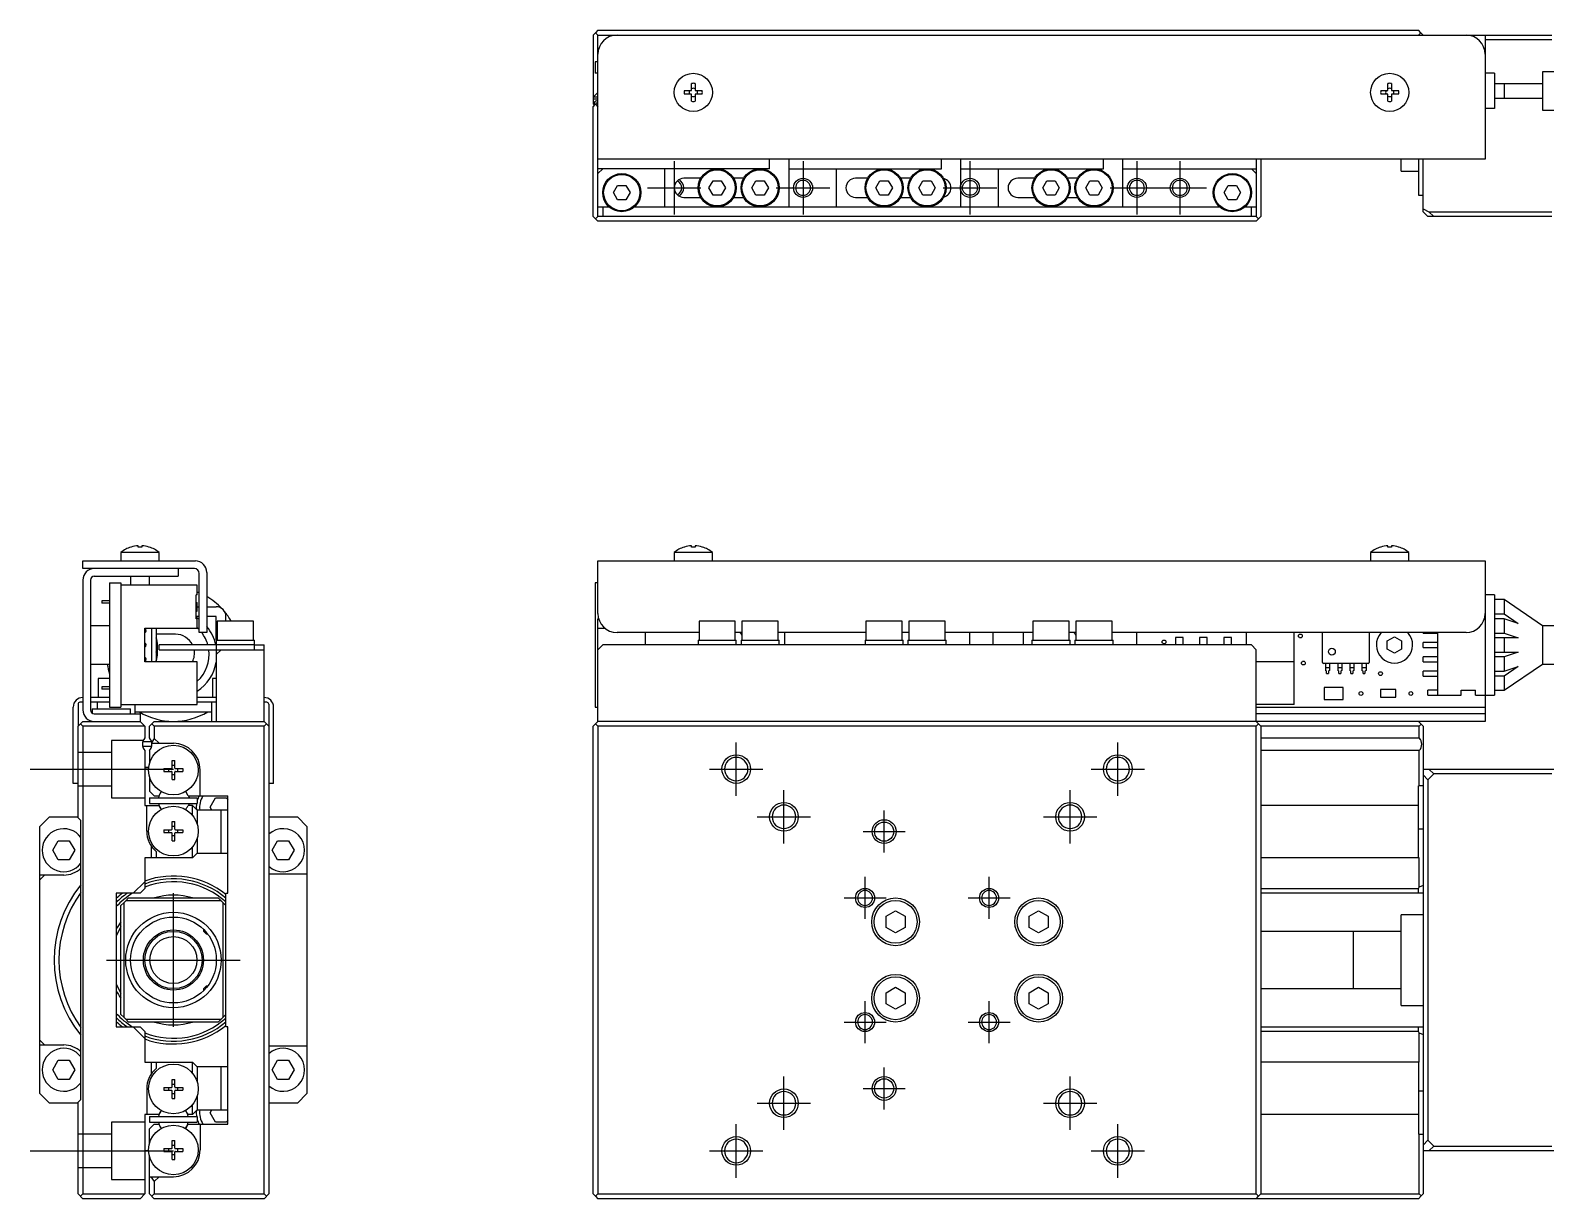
# Model space of a CAD drawing. Extents: x -1 to 643, y -8 to 194.
# Drawn here: x -1 to 157.9, y 68 to 190.4 of the extents above; entities that cross this region are included whole.
import ezdxf

# ---------------------------------------------------------------- set-up
doc = ezdxf.new("R2010")
doc.units = 0
doc.header["$LTSCALE"] = 0.5
doc.linetypes.add('CENTER', pattern=[50.8, 31.75, -6.35, 6.35, -6.35])
doc.linetypes.add('DASHED', pattern=[19.05, 12.7, -6.35])
for name, color, linetype in [('MSM_CENTER', 1, 'CENTER'), ('MSM_CONTINUOUS', 7, 'CONTINUOUS'), ('MSM_DASHED', 4, 'DASHED'), ('MSM_NARROW', 5, 'CONTINUOUS')]:
    doc.layers.add(name, color=color, linetype=linetype)

msp = doc.modelspace()

# ---------------------------------------------------------------- linework, layer by layer
at = {"layer": 'MSM_CENTER'}
for p, q in [((66.500001, 176.687477), (66.500001, 171.087477)), ((80.000001, 176.687477), (80.000001, 171.087477)), ((97.500001, 176.687477), (97.500001, 171.087477)), ((115.000001, 176.687477), (115.000001, 171.087477)), ((119.500001, 176.687477), (119.500001, 171.087477)), ((63.700001, 173.887477), (69.300001, 173.887477)), ((77.200001, 173.887477), (82.800001, 173.887477)), ((94.700001, 173.887477), (100.300001, 173.887477)), ((112.200001, 173.887477), (122.300001, 173.887477)), ((73.000001, 110.200001), (73.000001, 115.800001)), ((113.000001, 110.200001), (113.000001, 115.800001)), ((-1, 113.000001), (14, 113.000001)), ((70.200001, 113.000001), (75.800001, 113.000001)), ((110.200001, 113.000001), (115.800001, 113.000001)), ((78.000001, 105.200001), (78.000001, 110.800001)), ((108.000001, 105.200001), (108.000001, 110.800001)), ((88.500001, 104.250001), (88.500001, 108.650001)), ((75.200001, 108.000001), (80.800001, 108.000001)), ((86.300001, 106.450001), (90.700001, 106.450001)), ((105.200001, 108.000001), (110.800001, 108.000001)), ((86.500001, 97.300001), (86.500001, 101.700001)), ((99.500001, 97.300001), (99.500001, 101.700001)), ((14.000001, 86.000001), (14.000001, 100.000001)), ((84.300001, 99.500001), (88.700001, 99.500001)), ((97.300001, 99.500001), (101.700001, 99.500001)), ((7.000001, 93.000001), (21.000001, 93.000001)), ((86.500001, 84.300001), (86.500001, 88.700001)), ((99.500001, 84.300001), (99.500001, 88.700001)), ((84.300001, 86.500001), (88.700001, 86.500001)), ((97.300001, 86.500001), (101.700001, 86.500001)), ((88.500001, 77.350001), (88.500001, 81.750001)), ((78.000001, 75.200001), (78.000001, 80.800001)), ((86.300001, 79.550001), (90.700001, 79.550001)), ((108.000001, 75.200001), (108.000001, 80.800001)), ((75.200001, 78.000001), (80.800001, 78.000001)), ((105.200001, 78.000001), (110.800001, 78.000001)), ((73.000001, 70.200001), (73.000001, 75.800001)), ((113.000001, 70.200001), (113.000001, 75.800001)), ((-1, 73.000001), (14, 73.000001)), ((70.200001, 73.000001), (75.800001, 73.000001)), ((110.200001, 73.000001), (115.800001, 73.000001))]:
    msp.add_line(p, q, dxfattribs=at)
at = {"layer": 'MSM_CONTINUOUS'}
for p, q in [((58.000001, 189.887477), (58.250001, 190.137477)), ((58.000001, 189.887477), (58.000001, 182.687477)), ((58.500001, 190.387477), (58.250001, 190.137477)), ((58.250001, 190.137477), (58.500001, 189.887477)), ((58.500001, 190.387477), (144.500001, 190.387477)), ((58.500001, 189.887477), (158.500001, 189.887477)), ((58.500001, 170.887477), (58.500001, 189.887477)), ((144.750001, 190.137477), (144.500001, 190.387477)), ((144.500001, 189.887477), (144.750001, 190.137477)), ((144.750001, 190.137477), (145.000001, 189.887477)), ((151.500001, 189.887477), (151.500001, 176.887477)), ((158.500001, 189.387477), (151.500001, 189.387477)), ((58.200001, 187.087477), (58.200001, 185.887477)), ((58.500001, 187.087477), (58.200001, 187.087477)), ((58.500001, 185.887477), (58.200001, 185.887477)), ((152.500001, 185.887477), (151.500001, 185.887477)), ((152.500001, 185.887477), (152.500001, 182.187477)), ((157.500001, 186.037477), (157.500001, 182.037477)), ((172.332129, 186.037477), (157.500001, 186.037477)), ((68.300001, 184.087477), (68.300001, 184.816185)), ((68.700001, 184.816185), (68.700001, 184.087477)), ((141.300001, 184.087477), (141.300001, 184.816185)), ((141.700001, 184.816185), (141.700001, 184.087477)), ((157.500001, 184.787477), (152.500001, 184.787477)), ((153.500001, 184.787477), (153.500001, 183.287477)), ((58.500001, 183.887477), (58.000001, 183.387477)), ((58.500001, 183.387477), (58.000001, 183.387477)), ((58.500001, 183.187477), (58.000001, 183.187477)), ((58.100001, 182.587477), (58.000001, 182.687477)), ((58.100001, 182.487477), (58.100001, 182.687477)), ((58.250001, 182.637477), (58.500001, 182.887477)), ((58.500001, 182.987477), (58.400001, 182.987477)), ((67.571293, 184.087477), (68.300001, 184.087477)), ((68.300001, 183.687477), (67.571293, 183.687477)), ((68.300001, 182.958768), (68.300001, 183.687477)), ((68.700001, 184.087477), (69.42871, 184.087477)), ((68.700001, 183.687477), (68.700001, 182.958768)), ((69.42871, 183.687477), (68.700001, 183.687477)), ((140.571293, 184.087477), (141.300001, 184.087477)), ((141.300001, 183.687477), (140.571293, 183.687477)), ((141.300001, 182.958768), (141.300001, 183.687477)), ((141.700001, 184.087477), (142.42871, 184.087477)), ((141.700001, 183.687477), (141.700001, 182.958768)), ((142.42871, 183.687477), (141.700001, 183.687477)), ((152.500001, 183.287477), (157.500001, 183.287477)), ((58.000001, 182.387477), (58.250001, 182.637477)), ((58.000001, 170.887477), (58.000001, 182.387477)), ((58.250001, 182.637477), (58.500001, 182.387477)), ((152.500001, 182.187477), (151.500001, 182.187477)), ((157.500001, 182.037477), (172.332129, 182.037477)), ((151.500001, 176.887477), (58.500001, 176.887477)), ((76.500001, 175.887477), (76.500001, 176.887477)), ((78.500001, 176.887477), (78.500001, 171.887477)), ((94.500001, 175.887477), (94.500001, 176.887477)), ((96.500001, 176.887477), (96.500001, 171.887477)), ((111.500001, 175.887477), (111.500001, 176.887477)), ((113.500001, 176.887477), (113.500001, 171.887477)), ((127.500001, 176.887477), (127.500001, 170.887477)), ((128.000001, 176.887477), (128.000001, 170.887477)), ((142.700001, 175.637477), (142.700001, 176.887477)), ((144.500001, 176.887477), (144.500001, 173.137477)), ((145.000001, 171.387477), (145.000001, 176.887477)), ((58.500001, 175.387477), (59.000001, 175.887477)), ((76.500001, 175.887477), (58.500001, 175.887477)), ((65.500001, 171.887477), (65.500001, 175.887477)), ((69.267951, 174.887477), (67.500001, 174.887477)), ((73.767951, 174.887477), (72.732052, 174.887477)), ((78.500001, 175.887477), (94.500001, 175.887477)), ((83.500001, 171.887477), (83.500001, 175.887477)), ((86.767951, 174.887477), (85.500001, 174.887477)), ((91.267951, 174.887477), (90.232052, 174.887477)), ((96.500001, 175.887477), (111.500001, 175.887477)), ((100.500001, 171.887477), (100.500001, 175.887477)), ((104.267951, 174.887477), (102.500001, 174.887477)), ((108.767951, 174.887477), (107.732052, 174.887477)), ((113.500001, 175.887477), (127.500001, 175.887477)), ((127.000001, 175.887477), (127.500001, 175.387477)), ((142.700001, 175.637477), (144.500001, 175.637477)), ((60.133976, 173.387477), (60.566989, 174.137477)), ((60.566989, 172.637477), (60.133976, 173.387477)), ((60.566989, 174.137477), (61.433014, 174.137477)), ((61.433014, 174.137477), (61.866027, 173.387477)), ((61.866027, 173.387477), (61.433014, 172.637477)), ((70.133976, 173.887477), (70.566989, 174.637477)), ((70.566989, 173.137477), (70.133976, 173.887477)), ((70.566989, 174.637477), (71.433014, 174.637477)), ((71.433014, 174.637477), (71.866027, 173.887477)), ((71.866027, 173.887477), (71.433014, 173.137477)), ((74.633976, 173.887477), (75.066989, 174.637477)), ((75.066989, 173.137477), (74.633976, 173.887477)), ((75.066989, 174.637477), (75.933014, 174.637477)), ((75.933014, 174.637477), (76.366027, 173.887477)), ((76.366027, 173.887477), (75.933014, 173.137477)), ((87.633976, 173.887477), (88.066989, 174.637477)), ((88.066989, 173.137477), (87.633976, 173.887477)), ((88.066989, 174.637477), (88.933014, 174.637477)), ((88.933014, 174.637477), (89.366027, 173.887477)), ((89.366027, 173.887477), (88.933014, 173.137477)), ((92.133976, 173.887477), (92.566989, 174.637477)), ((92.566989, 173.137477), (92.133976, 173.887477)), ((92.566989, 174.637477), (93.433014, 174.637477)), ((93.433014, 174.637477), (93.866027, 173.887477)), ((93.866027, 173.887477), (93.433014, 173.137477)), ((105.133976, 173.887477), (105.566989, 174.637477)), ((105.566989, 173.137477), (105.133976, 173.887477)), ((105.566989, 174.637477), (106.433014, 174.637477)), ((106.433014, 174.637477), (106.866027, 173.887477)), ((106.866027, 173.887477), (106.433014, 173.137477)), ((109.633976, 173.887477), (110.066989, 174.637477)), ((110.066989, 173.137477), (109.633976, 173.887477)), ((110.066989, 174.637477), (110.933014, 174.637477)), ((110.933014, 174.637477), (111.366027, 173.887477)), ((111.366027, 173.887477), (110.933014, 173.137477)), ((124.133976, 173.387477), (124.566989, 174.137477)), ((124.566989, 172.637477), (124.133976, 173.387477)), ((124.566989, 174.137477), (125.433014, 174.137477)), ((125.433014, 174.137477), (125.866027, 173.387477)), ((125.866027, 173.387477), (125.433014, 172.637477)), ((58.500001, 171.887477), (59.677126, 171.887477)), ((59.000001, 171.887477), (59.000001, 170.887477)), ((61.433014, 172.637477), (60.566989, 172.637477)), ((62.322877, 171.887477), (123.677126, 171.887477)), ((67.500001, 172.887477), (69.267951, 172.887477)), ((71.433014, 173.137477), (70.566989, 173.137477)), ((72.732052, 172.887477), (73.767951, 172.887477)), ((75.933014, 173.137477), (75.066989, 173.137477)), ((85.500001, 172.887477), (86.767951, 172.887477)), ((88.933014, 173.137477), (88.066989, 173.137477)), ((90.232052, 172.887477), (91.267951, 172.887477)), ((93.433014, 173.137477), (92.566989, 173.137477)), ((102.500001, 172.887477), (104.267951, 172.887477)), ((106.433014, 173.137477), (105.566989, 173.137477)), ((107.732052, 172.887477), (108.767951, 172.887477)), ((110.933014, 173.137477), (110.066989, 173.137477)), ((125.433014, 172.637477), (124.566989, 172.637477)), ((126.322877, 171.887477), (127.500001, 171.887477)), ((127.000001, 170.887477), (127.000001, 171.887477)), ((144.500001, 173.137477), (145.000001, 173.137477)), ((145.000001, 171.693663), (145.612374, 171.387477)), ((58.250001, 170.637477), (58.000001, 170.887477)), ((58.500001, 170.887477), (58.250001, 170.637477)), ((58.250001, 170.637477), (58.500001, 170.387477)), ((127.500001, 170.887477), (58.500001, 170.887477)), ((127.500001, 170.387477), (58.500001, 170.387477)), ((127.750001, 170.637477), (127.500001, 170.887477)), ((127.500001, 170.387477), (127.750001, 170.637477)), ((128.000001, 170.887477), (127.750001, 170.637477)), ((145.500001, 170.887477), (145.000001, 171.387477)), ((158.500001, 170.887477), (145.500001, 170.887477)), ((145.612374, 171.387477), (158.500001, 171.387477)), ((145.612374, 171.387477), (146.112374, 170.887477)), ((12.500001, 135.698), (8.500001, 135.698)), ((8.500001, 135.698), (8.500001, 134.800001)), ((9.571292, 136.255733), (9.550001, 136.255733)), ((10.300001, 136.255733), (10.300001, 136.387477)), ((10.700001, 136.255733), (10.300001, 136.255733)), ((10.700001, 136.387477), (10.700001, 136.255733)), ((11.450001, 136.255733), (11.42871, 136.255733)), ((12.500001, 134.800001), (12.500001, 135.698)), ((70.500001, 135.698), (66.500001, 135.698)), ((66.500001, 135.698), (66.500001, 134.800001)), ((67.571293, 136.255733), (67.550001, 136.255733)), ((68.300001, 136.255733), (68.300001, 136.387477)), ((68.700001, 136.255733), (68.300001, 136.255733)), ((68.700001, 136.387477), (68.700001, 136.255733)), ((69.450001, 136.255733), (69.42871, 136.255733)), ((70.500001, 134.800001), (70.500001, 135.698)), ((143.500001, 135.698), (139.500001, 135.698)), ((139.500001, 135.698), (139.500001, 134.800001)), ((140.571293, 136.255733), (140.550001, 136.255733)), ((141.300001, 136.255733), (141.300001, 136.387477)), ((141.700001, 136.255733), (141.300001, 136.255733)), ((141.700001, 136.387477), (141.700001, 136.255733)), ((142.450001, 136.255733), (142.42871, 136.255733)), ((143.500001, 134.800001), (143.500001, 135.698)), ((4.500001, 134.000001), (4.500001, 134.800001)), ((4.500001, 134.800001), (16.300001, 134.800001)), ((16.200001, 134.000001), (4.500001, 134.000001)), ((14.500001, 134.000001), (14.500001, 133.200001)), ((16.700001, 127.300001), (16.700001, 133.500001)), ((17.500001, 133.600001), (17.500001, 127.300001)), ((58.500001, 129.300001), (58.500001, 134.800001)), ((58.500001, 134.800001), (151.500001, 134.800001)), ((151.500001, 134.800001), (151.500001, 118.000001)), ((4.500001, 132.800001), (4.500001, 119.200001)), ((5.300001, 132.800001), (5.300001, 119.200001)), ((5.700001, 133.200001), (14.500001, 133.200001)), ((7.300001, 132.500001), (7.300001, 119.500001)), ((7.300001, 132.500001), (8.500001, 132.500001)), ((8.500001, 132.500001), (8.500001, 119.500001)), ((16.500001, 132.250001), (8.500001, 132.250001)), ((9.500001, 133.199982), (9.500001, 132.250001)), ((11.500001, 132.250001), (11.500001, 133.199982)), ((16.500001, 131.250001), (16.500001, 132.250001)), ((58.500001, 132.500001), (58.200001, 132.500001)), ((58.200001, 132.500001), (58.200001, 119.500001)), ((6.500001, 130.625001), (6.500001, 130.375001)), ((7.300001, 130.625001), (6.500001, 130.625001)), ((7.300001, 130.375001), (6.500001, 130.375001)), ((16.400001, 128.750001), (16.400001, 131.250001)), ((16.500001, 131.250001), (16.400001, 131.250001)), ((16.400001, 130.450001), (16.500001, 130.450001)), ((16.500001, 129.550001), (16.500001, 130.450001)), ((152.500001, 131.250001), (151.500001, 131.250001)), ((152.500001, 131.250001), (152.500001, 120.750001)), ((153.500001, 130.750001), (152.500001, 130.750001)), ((153.500001, 130.750001), (153.500001, 129.250001)), ((157.500001, 128.000001), (153.500001, 130.750001)), ((16.400001, 130.075001), (16.500001, 130.075001)), ((16.400001, 129.925001), (16.500001, 129.925001)), ((16.400001, 129.550001), (16.500001, 129.550001)), ((16.700001, 129.000001), (16.400001, 129.000001)), ((16.500001, 128.750001), (16.400001, 128.750001)), ((16.500001, 130.000001), (16.700001, 130.000001)), ((16.500001, 127.750001), (16.500001, 128.750001)), ((17.500001, 130.000001), (18.5, 130.000001)), ((18.5, 129.000001), (17.500001, 129.000001)), ((18.5, 126.500001), (18.5, 129.000001)), ((19.5, 128.500001), (19.5, 129.000001)), ((58.500001, 118.000001), (58.500001, 128.750001)), ((58.577113, 128.750001), (58.500001, 128.750001)), ((152.500001, 129.250001), (153.500001, 129.250001)), ((153.500001, 128.750001), (152.500001, 128.750001)), ((153.500001, 129.250001), (154.954547, 128.250001)), ((153.500001, 128.750001), (153.500001, 127.250001)), ((154.954547, 128.250001), (153.500001, 128.750001)), ((7.300001, 128.000001), (5.300001, 128.000001)), ((11.000001, 124.250001), (11.000001, 127.750001)), ((11.000001, 127.750001), (16.500001, 127.750001)), ((11.700001, 127.750001), (11.700001, 124.250001)), ((12.200001, 127.750001), (12.200001, 124.250001)), ((14.206726, 127.13176), (12.200001, 127.13176)), ((17.500001, 127.300001), (16.700001, 127.300001)), ((22.400001, 128.500001), (18.600001, 128.500001)), ((18.600001, 128.500001), (18.600001, 126.500001)), ((22.400001, 126.500001), (22.400001, 128.500001)), ((58.500001, 127.750001), (59.236079, 127.750001)), ((69.100001, 127.300001), (60.500001, 127.300001)), ((63.500001, 126.000001), (63.500001, 127.300001)), ((72.900001, 128.500001), (69.100001, 128.500001)), ((69.100001, 128.500001), (69.100001, 126.500001)), ((72.900001, 126.500001), (72.900001, 128.500001)), ((73.600001, 127.300001), (72.900001, 127.300001)), ((77.400001, 128.500001), (73.600001, 128.500001)), ((73.600001, 128.500001), (73.600001, 126.500001)), ((77.400001, 126.500001), (77.400001, 128.500001)), ((86.600001, 127.300001), (77.400001, 127.300001)), ((78.100001, 126.000001), (78.100001, 127.300001)), ((90.400001, 128.500001), (86.600001, 128.500001)), ((86.600001, 128.500001), (86.600001, 126.500001)), ((90.400001, 126.500001), (90.400001, 128.500001)), ((91.100001, 127.300001), (90.400001, 127.300001)), ((94.900001, 128.500001), (91.100001, 128.500001)), ((91.100001, 128.500001), (91.100001, 126.500001)), ((94.900001, 126.500001), (94.900001, 128.500001)), ((104.100001, 127.300001), (94.900001, 127.300001)), ((97.500001, 126.000001), (97.500001, 127.300001)), ((99.900001, 127.300001), (99.900001, 126.000001)), ((103.100001, 126.000001), (103.100001, 127.300001)), ((107.900001, 128.500001), (104.100001, 128.500001)), ((104.100001, 128.500001), (104.100001, 126.500001)), ((107.900001, 126.500001), (107.900001, 128.500001)), ((108.600001, 127.300001), (107.900001, 127.300001)), ((112.400001, 128.500001), (108.600001, 128.500001)), ((108.600001, 128.500001), (108.600001, 126.500001)), ((112.400001, 126.500001), (112.400001, 128.500001)), ((149.500001, 127.300001), (112.400001, 127.300001)), ((115.000001, 126.000001), (115.000001, 127.300001)), ((126.500001, 126.000001), (126.500001, 127.300001)), ((131.500001, 119.750001), (131.500001, 127.300001)), ((134.445001, 124.150001), (134.445001, 127.300001)), ((139.345001, 127.300001), (139.345001, 124.150001)), ((145.000001, 127.250001), (145.000001, 127.300001)), ((145.000001, 127.250001), (146.500001, 127.250001)), ((146.500001, 127.300001), (146.500001, 120.750001)), ((152.500001, 127.250001), (153.500001, 127.250001)), ((153.500001, 127.250001), (154.954547, 126.750001)), ((157.500001, 128.000001), (157.500001, 124.000001)), ((163.237535, 128.000001), (157.500001, 128.000001)), ((12.350001, 125.13176), (12.350001, 126.000001)), ((12.500001, 125.500001), (12.500001, 126.000003)), ((22.500001, 126.000003), (12.500001, 126.000003)), ((12.500001, 125.500001), (23.500001, 125.500001)), ((18.500001, 126.500001), (22.500001, 126.500001)), ((18.500001, 126.500001), (18.500001, 118.000001)), ((18.500001, 125.000001), (19.000001, 125.500001)), ((22.500001, 125.500001), (22.500001, 126.500001)), ((22.500001, 126.000001), (23.500001, 126.000001)), ((23.500001, 118.000001), (23.500001, 126.000001)), ((59.000001, 126.000001), (58.500001, 125.500001)), ((127.000001, 126.000001), (59.000001, 126.000001)), ((69.000001, 126.500001), (73.000001, 126.500001)), ((69.000001, 126.500001), (69.000001, 126.000001)), ((73.000001, 126.000001), (73.000001, 126.500001)), ((73.500001, 126.500001), (77.500001, 126.500001)), ((73.500001, 126.500001), (73.500001, 126.000001)), ((77.500001, 126.000001), (77.500001, 126.500001)), ((86.500001, 126.500001), (90.500001, 126.500001)), ((86.500001, 126.500001), (86.500001, 126.000001)), ((90.500001, 126.000001), (90.500001, 126.500001)), ((91.000001, 126.500001), (95.000001, 126.500001)), ((91.000001, 126.500001), (91.000001, 126.000001)), ((95.000001, 126.000001), (95.000001, 126.500001)), ((104.000001, 126.500001), (108.000001, 126.500001)), ((104.000001, 126.500001), (104.000001, 126.000001)), ((108.000001, 126.000001), (108.000001, 126.500001)), ((108.500001, 126.500001), (112.500001, 126.500001)), ((108.500001, 126.500001), (108.500001, 126.000001)), ((112.500001, 126.000001), (112.500001, 126.500001)), ((119.832501, 126.800001), (119.032501, 126.800001)), ((119.032501, 126.800001), (119.032501, 126.000001)), ((119.832501, 126.000001), (119.832501, 126.800001)), ((121.572501, 126.800001), (121.572501, 126.000001)), ((122.372501, 126.800001), (121.572501, 126.800001)), ((122.372501, 126.000001), (122.372501, 126.800001)), ((124.112501, 126.800001), (124.112501, 126.000001)), ((124.912501, 126.800001), (124.112501, 126.800001)), ((124.912501, 126.000001), (124.912501, 126.800001)), ((127.500001, 125.500001), (127.000001, 126.000001)), ((127.500001, 118.000001), (127.500001, 125.500001)), ((141.250001, 126.433014), (142.000001, 126.866027)), ((141.250001, 125.566988), (141.250001, 126.433014)), ((142.000001, 125.133976), (141.250001, 125.566988)), ((142.000001, 126.866027), (142.750001, 126.433014)), ((142.750001, 125.566988), (142.000001, 125.133976)), ((142.750001, 126.433014), (142.750001, 125.566988)), ((145.000001, 125.750001), (145.000001, 126.250001)), ((146.500001, 126.250001), (145.000001, 126.250001)), ((145.000001, 125.750001), (146.500001, 125.750001)), ((154.954547, 126.750001), (152.500001, 126.750001)), ((153.500001, 126.750001), (153.500001, 125.250001)), ((5.300001, 124.000001), (7.300001, 124.000001)), ((16.500001, 124.250001), (11.000001, 124.250001)), ((16.500001, 119.750001), (16.500001, 124.250001)), ((131.500001, 124.250001), (127.500001, 124.250001)), ((139.245001, 124.050001), (134.545001, 124.050001)), ((134.775001, 124.050001), (134.775001, 123.316396)), ((135.205001, 124.050001), (135.205001, 123.316396)), ((136.045001, 124.050001), (136.045001, 123.316396)), ((136.475001, 124.050001), (136.475001, 123.316396)), ((137.315001, 124.050001), (137.315001, 123.316396)), ((137.745001, 124.050001), (137.745001, 123.316396)), ((138.585001, 124.050001), (138.585001, 123.316396)), ((139.015001, 124.050001), (139.015001, 123.316396)), ((145.000001, 124.250001), (145.000001, 124.750001)), ((146.500001, 124.750001), (145.000001, 124.750001)), ((145.000001, 124.250001), (146.500001, 124.250001)), ((152.500001, 125.250001), (154.954547, 125.250001)), ((153.500001, 124.750001), (152.500001, 124.750001)), ((154.954547, 125.250001), (153.500001, 124.750001)), ((153.500001, 124.750001), (153.500001, 123.250001)), ((153.500001, 121.250001), (157.500001, 124.000001)), ((157.500001, 124.000001), (163.237535, 124.000001)), ((7.300001, 122.500001), (6.1, 122.500001)), ((6.1, 122.500001), (6.1, 120.500001)), ((18.500001, 122.500001), (18.1, 122.500001)), ((18.1, 122.500001), (18.1, 120.500001)), ((135.205001, 123.610001), (134.775001, 123.610001)), ((134.890001, 123.250001), (134.775001, 123.316396)), ((134.890001, 123.000001), (134.890001, 123.250001)), ((134.890001, 123.000001), (135.090001, 123.000001)), ((135.205001, 123.316396), (135.090001, 123.250001)), ((135.090001, 123.250001), (135.090001, 123.000001)), ((136.475001, 123.610001), (136.045001, 123.610001)), ((136.160001, 123.250001), (136.045001, 123.316396)), ((136.160001, 123.000001), (136.160001, 123.250001)), ((136.160001, 123.000001), (136.360001, 123.000001)), ((136.475001, 123.316396), (136.360001, 123.250001)), ((136.360001, 123.250001), (136.360001, 123.000001)), ((137.745001, 123.610001), (137.315001, 123.610001)), ((137.430001, 123.250001), (137.315001, 123.316396)), ((137.430001, 123.000001), (137.430001, 123.250001)), ((137.430001, 123.000001), (137.630001, 123.000001)), ((137.745001, 123.316396), (137.630001, 123.250001)), ((137.630001, 123.250001), (137.630001, 123.000001)), ((139.015001, 123.610001), (138.585001, 123.610001)), ((138.700001, 123.250001), (138.585001, 123.316396)), ((138.700001, 123.000001), (138.700001, 123.250001)), ((138.700001, 123.000001), (138.900001, 123.000001)), ((139.015001, 123.316396), (138.900001, 123.250001)), ((138.900001, 123.250001), (138.900001, 123.000001)), ((145.000001, 122.750001), (145.000001, 123.250001)), ((146.500001, 123.250001), (145.000001, 123.250001)), ((145.000001, 122.750001), (146.500001, 122.750001)), ((152.500001, 123.250001), (153.500001, 123.250001)), ((153.500001, 122.750001), (152.500001, 122.750001)), ((153.500001, 123.250001), (154.954547, 123.750001)), ((154.954547, 123.750001), (153.500001, 122.750001)), ((153.500001, 122.750001), (153.500001, 121.250001)), ((6.500001, 121.625001), (6.500001, 121.375001)), ((7.300001, 121.625001), (6.500001, 121.625001)), ((7.300001, 121.375001), (6.500001, 121.375001)), ((134.625001, 121.545001), (134.625001, 120.295001)), ((136.625001, 121.545001), (134.625001, 121.545001)), ((136.625001, 120.295001), (136.625001, 121.545001)), ((142.140001, 121.320001), (140.540001, 121.320001)), ((140.540001, 121.320001), (140.540001, 120.520001)), ((142.140001, 120.520001), (142.140001, 121.320001)), ((145.500001, 120.750001), (145.500001, 121.250001)), ((146.500001, 121.250001), (145.500001, 121.250001)), ((145.500001, 120.750001), (149.000001, 120.750001)), ((149.000001, 121.250001), (150.500001, 121.250001)), ((149.000001, 120.750001), (149.000001, 121.250001)), ((150.500001, 120.750001), (150.500001, 121.250001)), ((150.500001, 120.750001), (152.500001, 120.750001)), ((152.500001, 121.250001), (153.500001, 121.250001)), ((3.5, 111.500001), (3.5, 119.500001)), ((4, 119.800001), (4, 117.500001)), ((4.500001, 120.000001), (4.2, 120.000001)), ((7.300001, 120.500001), (5.300001, 120.500001)), ((7.300001, 120.000001), (5.300001, 120.000001)), ((5.500001, 119.300001), (9.500001, 119.300001)), ((5.500001, 119.300001), (5.500001, 118.853591)), ((6, 120.000001), (6, 119.300001)), ((7.300001, 119.500001), (8.500001, 119.500001)), ((8.500001, 119.750001), (16.500001, 119.750001)), ((9.500001, 118.800001), (9.500001, 119.300001)), ((10, 118.800001), (10, 119.750001)), ((18.500001, 120.500001), (16.500001, 120.500001)), ((18.500001, 120.000001), (16.500001, 120.000001)), ((18, 120.000001), (18, 118.000001)), ((23.8, 120.000001), (23.500001, 120.000001)), ((24, 119.800001), (24, 117.500002)), ((24.5, 111.500001), (24.5, 119.500001)), ((58.200001, 119.500001), (58.500001, 119.500001)), ((131.500001, 119.750001), (127.500001, 119.750001)), ((127.500001, 119.500001), (151.500001, 119.500001)), ((134.625001, 120.295001), (136.625001, 120.295001)), ((140.540001, 120.520001), (142.140001, 120.520001)), ((4.000001, 117.500001), (4.500001, 118.000001)), ((4.500001, 117.500001), (4.250001, 117.750001)), ((4.500001, 118.000001), (10.500001, 118.000001)), ((5.700001, 118.800001), (10.500001, 118.800001)), ((10, 119.000001), (18, 119.000001)), ((10.500001, 118.800001), (10.500001, 118.000001)), ((10.500001, 118.000001), (11.000001, 117.500001)), ((12.000001, 118.000001), (11.500001, 117.500001)), ((12.000001, 117.500001), (11.750001, 117.750001)), ((12.000001, 118.000001), (23.500001, 118.000001)), ((23.500001, 118.000001), (24.000001, 117.500001)), ((23.750001, 117.750001), (23.500001, 117.500001)), ((58.250001, 117.750001), (58.000001, 117.500001)), ((58.500001, 118.000001), (58.250001, 117.750001)), ((58.250001, 117.750001), (58.500001, 117.500001)), ((151.500001, 118.000001), (58.500001, 118.000001)), ((151.500001, 118.800001), (127.500001, 118.800001)), ((127.750001, 117.750001), (127.500001, 118.000001)), ((127.500001, 117.500001), (127.750001, 117.750001)), ((128.000001, 117.500001), (127.750001, 117.750001)), ((144.800001, 117.700001), (144.500001, 118.000001)), ((144.600001, 117.500001), (144.800001, 117.700001)), ((144.800001, 117.700001), (145.000001, 117.500001)), ((4.000001, 107.900001), (4.000001, 117.500001)), ((4.500001, 117.500001), (4.500001, 68.500001)), ((11.000001, 117.500001), (4.500001, 117.500001)), ((11.000001, 117.500001), (11.000001, 116.261439)), ((11.500001, 116.261439), (11.500001, 117.500001)), ((12.000001, 116.200001), (11.726887, 115.81376)), ((12.000001, 117.500001), (12.000001, 116.200001)), ((23.500001, 117.500001), (12.000001, 117.500001)), ((12.500001, 115.700001), (12.000001, 116.200001)), ((23.500001, 68.500001), (23.500001, 117.500001)), ((24.000001, 117.500001), (24.000001, 68.500001)), ((58.000001, 68.500001), (58.000001, 117.500001)), ((58.500001, 117.500001), (58.500001, 68.500001)), ((127.500001, 117.500001), (58.500001, 117.500001)), ((127.500001, 68.500001), (127.500001, 117.500001)), ((144.600001, 117.500001), (128.000001, 117.500001)), ((128.000001, 117.500001), (128.000001, 68.500001)), ((128.000001, 116.261439), (144.600001, 116.261439)), ((144.600001, 116.261439), (144.600001, 117.500001)), ((145.000001, 117.500001), (145.000001, 68.500001)), ((10.770469, 115.400001), (11.729797, 115.400001)), ((10.796108, 115.900001), (11.70394, 115.900001)), ((11.000001, 114.938563), (11.000001, 109.200001)), ((11.500001, 114.938563), (11.500001, 113.614144)), ((11.744988, 115.700001), (14.000001, 115.700001)), ((144.600001, 114.938563), (128.000001, 114.938563)), ((144.600001, 111.250001), (144.600001, 114.938563)), ((11.000001, 113.200001), (11.417366, 113.200001)), ((11.401925, 113.000001), (11.000001, 113.000001)), ((13.000001, 113.045001), (13.795001, 113.045001)), ((13.000001, 113.045001), (13.000001, 112.755001)), ((13.529994, 112.755001), (13.529994, 113.045001)), ((13.855001, 113.900001), (14.145001, 113.900001)), ((13.855001, 113.105001), (13.855001, 113.900001)), ((14.145001, 113.370008), (13.855001, 113.370008)), ((14.145001, 113.105001), (14.145001, 113.900001)), ((14.205001, 113.045001), (15.000001, 113.045001)), ((14.470007, 112.755001), (14.470007, 113.045001)), ((15.000001, 113.045001), (15.000001, 112.755001)), ((16.800001, 110.200001), (16.800001, 112.900001)), ((145.000001, 113.000001), (174.000001, 113.000001)), ((145.612374, 113.000001), (146.112374, 112.500001)), ((4, 111.500001), (3.5, 111.500001)), ((11.500001, 112.185858), (11.500001, 110.700001)), ((13.000001, 112.755001), (13.795001, 112.755001)), ((13.855001, 111.900001), (13.855001, 112.695001)), ((13.855001, 112.429994), (14.145001, 112.429994)), ((13.855001, 111.900001), (14.145001, 111.900001)), ((14.145001, 111.900001), (14.145001, 112.695001)), ((14.205001, 112.755001), (15.000001, 112.755001)), ((24.5, 111.500001), (24, 111.500001)), ((144.500001, 103.700001), (144.500001, 111.250001)), ((145.000001, 111.250001), (144.500001, 111.250001)), ((145.500001, 111.887629), (145.000001, 112.387629)), ((146.112374, 112.500001), (145.500001, 111.887629)), ((145.500001, 111.887629), (145.500001, 74.112374)), ((158.500001, 112.500001), (146.112374, 112.500001)), ((11.500001, 110.700001), (12.000001, 110.200001)), ((11.500001, 110.000001), (11.500001, 109.400001)), ((11.500001, 110.000001), (16.500001, 110.000001)), ((12.000001, 110.200001), (12.455589, 110.200001)), ((12.535408, 110.338253), (12.455589, 110.200001)), ((15.544413, 110.200001), (15.327132, 110.576342)), ((15.544413, 110.200001), (19.700001, 110.200001)), ((16.500001, 110.000001), (16.500001, 109.400001)), ((17.8453, 109.000001), (18.422651, 110.000001)), ((18.422651, 110.000001), (19.577351, 110.000001)), ((19.577351, 110.000001), (19.700001, 109.787566)), ((19.700001, 100.000001), (19.700001, 110.200001)), ((11.000001, 109.200001), (12.455589, 109.200001)), ((11.200001, 106.500001), (11.200001, 109.200001)), ((11.500001, 109.400001), (16.500001, 109.400001)), ((12.455589, 109.200001), (12.67287, 108.82366)), ((15.464593, 109.061749), (15.544413, 109.200001)), ((16.000001, 109.200001), (15.544413, 109.200001)), ((16.000001, 108.161326), (16.000001, 109.200001)), ((16.500001, 108.700001), (16.000001, 109.200001)), ((16.500001, 108.700001), (16.500001, 107.214144)), ((19.700001, 108.700001), (16.500001, 108.700001)), ((18.018505, 108.700001), (17.8453, 109.000001)), ((19.000001, 104.200001), (19.000001, 108.700001)), ((144.500001, 109.200001), (128.000001, 109.200001)), ((1, 108.000001), (0, 107.000001)), ((0, 79.000001), (0, 107.000001)), ((1, 108.000001), (4.000001, 108.000001)), ((4.000001, 107.900001), (4.300001, 107.600001)), ((4.300001, 78.400001), (4.300001, 107.600001)), ((13.000001, 106.645001), (13.795001, 106.645001)), ((13.000001, 106.645001), (13.000001, 106.355001)), ((13.529994, 106.355001), (13.529994, 106.645001)), ((13.855001, 107.500001), (14.145001, 107.500001)), ((13.855001, 106.705001), (13.855001, 107.500001)), ((14.145001, 106.970008), (13.855001, 106.970008)), ((14.145001, 106.705001), (14.145001, 107.500001)), ((14.205001, 106.645001), (15.000001, 106.645001)), ((14.470007, 106.355001), (14.470007, 106.645001)), ((15.000001, 106.645001), (15.000001, 106.355001)), ((24.000001, 108.000001), (27, 108.000001)), ((28, 107.000001), (27, 108.000001)), ((28, 107.000001), (28, 102.000001)), ((144.500001, 106.750001), (145.000001, 106.750001)), ((1.345299, 104.500001), (1.92265, 105.500001)), ((1.92265, 105.500001), (3.07735, 105.500001)), ((3.07735, 105.500001), (3.6547, 104.500001)), ((11.700001, 103.700001), (11.700001, 104.903129)), ((13.000001, 106.355001), (13.795001, 106.355001)), ((13.855001, 105.500001), (13.855001, 106.295001)), ((13.855001, 106.029994), (14.145001, 106.029994)), ((13.855001, 105.500001), (14.145001, 105.500001)), ((14.145001, 105.500001), (14.145001, 106.295001)), ((14.205001, 106.355001), (15.000001, 106.355001)), ((16.500001, 105.785858), (16.500001, 104.200001)), ((24.345299, 104.500001), (24.92265, 105.500001)), ((24.92265, 105.500001), (26.07735, 105.500001)), ((26.07735, 105.500001), (26.6547, 104.500001)), ((1.92265, 103.500001), (1.345299, 104.500001)), ((3.07735, 103.500001), (1.92265, 103.500001)), ((3.6547, 104.500001), (3.07735, 103.500001)), ((16.000001, 103.700001), (11.000001, 103.700001)), ((11.000001, 103.700001), (11.000001, 100.500001)), ((12.200001, 104.35524), (12.200001, 103.700001)), ((16.000001, 103.700001), (16.000001, 104.838676)), ((16.000001, 103.700001), (16.500001, 104.200001)), ((16.500001, 104.200001), (19.700001, 104.200001)), ((24.92265, 103.500001), (24.345299, 104.500001)), ((26.07735, 103.500001), (24.92265, 103.500001)), ((26.6547, 104.500001), (26.07735, 103.500001)), ((144.600001, 103.700001), (128.000001, 103.700001)), ((144.600001, 100.641423), (144.600001, 103.700001)), ((0, 101.400001), (0.5, 101.900001)), ((2.5, 101.900001), (0, 101.900001)), ((28.000001, 102.000001), (24.000001, 102.000001)), ((28.000001, 102.000001), (28.000001, 84.000001)), ((9.792894, 100.000001), (11.000001, 101.207108)), ((11.000001, 100.500001), (10.500001, 100.000001)), ((128.000001, 100.500001), (144.500001, 100.500001)), ((144.500001, 100.500001), (144.600001, 100.641423)), ((144.500001, 100.000001), (144.500001, 100.500001)), ((145.000001, 100.807108), (144.600001, 100.641423)), ((10.500001, 100.000001), (8.000001, 100.000001)), ((8.000001, 100.000001), (8.000001, 86.000001)), ((8.500001, 98.700001), (8.800001, 99.000001)), ((8.500001, 87.300001), (8.500001, 98.700001)), ((9.000001, 99.200001), (8.800001, 99.000001)), ((8.800001, 99.000001), (8.800001, 87.000001)), ((9.000001, 99.200001), (9.300001, 99.500001)), ((19.000001, 99.200001), (9.000001, 99.200001)), ((9.300001, 99.500001), (18.700001, 99.500001)), ((18.700001, 99.500001), (19.000001, 99.200001)), ((19.200001, 99.000001), (19.000001, 99.200001)), ((19.200001, 87.000001), (19.200001, 99.000001)), ((19.200001, 99.000001), (19.500001, 98.700001)), ((19.500001, 86.000001), (19.500001, 100.000001)), ((19.500001, 100.000001), (19.700001, 100.000001)), ((145.000001, 100.000001), (128.000001, 100.000001)), ((88.700001, 97.577351), (89.700001, 98.154702)), ((88.700001, 96.422651), (88.700001, 97.577351)), ((89.700001, 98.154702), (90.700001, 97.577351)), ((90.700001, 97.577351), (90.700001, 96.422651)), ((103.700001, 97.577351), (104.700001, 98.154702)), ((103.700001, 96.422651), (103.700001, 97.577351)), ((104.700001, 98.154702), (105.700001, 97.577351)), ((105.700001, 97.577351), (105.700001, 96.422651)), ((142.700001, 88.250001), (142.700001, 97.750001)), ((145.000001, 97.750001), (142.700001, 97.750001)), ((17.200001, 95.975001), (17.200001, 96.16386)), ((17.200001, 95.975001), (17.425001, 95.750001)), ((17.425001, 95.918798), (17.425001, 95.750001)), ((17.425001, 95.750001), (17.561724, 95.750001)), ((17.561744, 95.750001), (17.561895, 95.750001)), ((89.700001, 95.845301), (88.700001, 96.422651)), ((90.700001, 96.422651), (89.700001, 95.845301)), ((104.700001, 95.845301), (103.700001, 96.422651)), ((105.700001, 96.422651), (104.700001, 95.845301)), ((142.700001, 96.000001), (128.000001, 96.000001)), ((137.700001, 89.999996), (137.700001, 96.000006)), ((17.425001, 90.250001), (17.200001, 90.025001)), ((17.200001, 89.836143), (17.200001, 90.025001)), ((17.425001, 90.250001), (17.425001, 90.081204)), ((17.561724, 90.250001), (17.425001, 90.250001)), ((17.561952, 90.250001), (17.561744, 90.250001)), ((88.700001, 89.577351), (89.700001, 90.154702)), ((88.700001, 88.422651), (88.700001, 89.577351)), ((89.700001, 90.154702), (90.700001, 89.577351)), ((90.700001, 89.577351), (90.700001, 88.422651)), ((103.700001, 89.577351), (104.700001, 90.154702)), ((103.700001, 88.422651), (103.700001, 89.577351)), ((104.700001, 90.154702), (105.700001, 89.577351)), ((105.700001, 89.577351), (105.700001, 88.422651)), ((128.000001, 90.000001), (142.700001, 90.000001)), ((89.700001, 87.845301), (88.700001, 88.422651)), ((90.700001, 88.422651), (89.700001, 87.845301)), ((104.700001, 87.845301), (103.700001, 88.422651)), ((105.700001, 88.422651), (104.700001, 87.845301)), ((142.700001, 88.250001), (145.000001, 88.250001)), ((8.000001, 86.000001), (10.500001, 86.000001)), ((8.800001, 87.000001), (8.500001, 87.300001)), ((8.800001, 87.000001), (9.000001, 86.800001)), ((9.000001, 86.800001), (19.000001, 86.800001)), ((9.300001, 86.500001), (9.000001, 86.800001)), ((18.700001, 86.500001), (9.300001, 86.500001)), ((11.000001, 84.792894), (9.792894, 86.000001)), ((10.500001, 86.000001), (11.000001, 85.500001)), ((19.000001, 86.800001), (18.700001, 86.500001)), ((19.000001, 86.800001), (19.200001, 87.000001)), ((19.500001, 87.300001), (19.200001, 87.000001)), ((19.700001, 86.000001), (19.500001, 86.000001)), ((19.700001, 75.800001), (19.700001, 86.000001)), ((87.200001, 86.800001), (87.200001, 86.887299)), ((87.200001, 86.800001), (87.264576, 86.735426)), ((128.000001, 86.000001), (145.000001, 86.000001)), ((144.500001, 85.500001), (144.500001, 86.000001)), ((0.5, 84.100001), (0, 84.600001)), ((11.000001, 85.500001), (11.000001, 82.300001)), ((144.500001, 85.500001), (128.000001, 85.500001)), ((144.600001, 85.35858), (144.500001, 85.500001)), ((144.600001, 82.300001), (144.600001, 85.35858)), ((144.600001, 85.35858), (145.000001, 85.192894)), ((0, 84.100001), (2.5, 84.100001)), ((24.000001, 84.000001), (28.000001, 84.000001)), ((28, 84.000001), (28, 79.000001)), ((1.345299, 81.500001), (1.92265, 82.500001)), ((1.92265, 80.500001), (1.345299, 81.500001)), ((1.92265, 82.500001), (3.07735, 82.500001)), ((3.07735, 82.500001), (3.6547, 81.500001)), ((3.6547, 81.500001), (3.07735, 80.500001)), ((11.000001, 82.300001), (16.000001, 82.300001)), ((11.700001, 81.096873), (11.700001, 82.300001)), ((12.200001, 82.300001), (12.200001, 81.644762)), ((16.000001, 81.161326), (16.000001, 82.300001)), ((16.500001, 81.800001), (16.000001, 82.300001)), ((16.500001, 81.800001), (16.500001, 80.214144)), ((19.700001, 81.800001), (16.500001, 81.800001)), ((19.000001, 77.300001), (19.000001, 81.800001)), ((24.345299, 81.500001), (24.92265, 82.500001)), ((24.92265, 80.500001), (24.345299, 81.500001)), ((24.92265, 82.500001), (26.07735, 82.500001)), ((26.07735, 82.500001), (26.6547, 81.500001)), ((26.6547, 81.500001), (26.07735, 80.500001)), ((144.600001, 82.300001), (128.000001, 82.300001)), ((144.500001, 82.300001), (144.500001, 74.750001)), ((3.07735, 80.500001), (1.92265, 80.500001)), ((11.200001, 79.500001), (11.200001, 76.800001)), ((13.000001, 79.645001), (13.795001, 79.645001)), ((13.000001, 79.645001), (13.000001, 79.355001)), ((13.529994, 79.355001), (13.529994, 79.645001)), ((13.855001, 80.500001), (14.145001, 80.500001)), ((13.855001, 79.705001), (13.855001, 80.500001)), ((14.145001, 79.970008), (13.855001, 79.970008)), ((14.145001, 79.705001), (14.145001, 80.500001)), ((14.205001, 79.645001), (15.000001, 79.645001)), ((14.470007, 79.355001), (14.470007, 79.645001)), ((15.000001, 79.645001), (15.000001, 79.355001)), ((26.07735, 80.500001), (24.92265, 80.500001)), ((0, 79.000001), (1, 78.000001)), ((4.000001, 78.000001), (1, 78.000001)), ((4.300001, 78.400001), (4.000001, 78.100001)), ((4.000001, 68.500001), (4.000001, 78.100001)), ((13.000001, 79.355001), (13.795001, 79.355001)), ((13.855001, 78.500001), (13.855001, 79.295001)), ((13.855001, 79.029994), (14.145001, 79.029994)), ((13.855001, 78.500001), (14.145001, 78.500001)), ((14.145001, 78.500001), (14.145001, 79.295001)), ((14.205001, 79.355001), (15.000001, 79.355001)), ((16.000001, 76.800001), (16.000001, 77.838676)), ((16.500001, 78.785858), (16.500001, 77.300001)), ((27, 78.000001), (24.000001, 78.000001)), ((27, 78.000001), (28, 79.000001)), ((145.000001, 79.250001), (144.500001, 79.250001)), ((12.455589, 76.800001), (11.000001, 76.800001)), ((11.000001, 76.800001), (11.000001, 68.500001)), ((11.500001, 76.600001), (11.500001, 76.000001)), ((11.500001, 76.600001), (16.500001, 76.600001)), ((12.67287, 77.176342), (12.455589, 76.800001)), ((15.544413, 76.800001), (15.464593, 76.938253)), ((16.000001, 76.800001), (15.544413, 76.800001)), ((16.000001, 76.800001), (16.500001, 77.300001)), ((16.500001, 77.300001), (19.700001, 77.300001)), ((16.500001, 76.600001), (16.500001, 76.000001)), ((17.8453, 77.000001), (18.018505, 77.300001)), ((18.422651, 76.000001), (17.8453, 77.000001)), ((144.500001, 76.800001), (128.000001, 76.800001)), ((11.500001, 76.000001), (16.500001, 76.000001)), ((12.000001, 75.800001), (11.500001, 75.300001)), ((11.500001, 73.814144), (11.500001, 75.300001)), ((12.000001, 75.800001), (12.455589, 75.800001)), ((12.455589, 75.800001), (12.535408, 75.661749)), ((15.327132, 75.42366), (15.544413, 75.800001)), ((15.544413, 75.800001), (19.700001, 75.800001)), ((16.800001, 75.800001), (16.800001, 73.100001)), ((19.577351, 76.000001), (18.422651, 76.000001)), ((19.700001, 76.212437), (19.577351, 76.000001)), ((144.500001, 74.750001), (145.000001, 74.750001)), ((144.600001, 68.500001), (144.600001, 74.750001)), ((13.000001, 73.245001), (13.795001, 73.245001)), ((13.000001, 73.245001), (13.000001, 72.955001)), ((13.529994, 72.955001), (13.529994, 73.245001)), ((13.855001, 74.100001), (14.145001, 74.100001)), ((13.855001, 73.305001), (13.855001, 74.100001)), ((14.145001, 73.570008), (13.855001, 73.570008)), ((14.145001, 73.305001), (14.145001, 74.100001)), ((14.205001, 73.245001), (15.000001, 73.245001)), ((14.470007, 72.955001), (14.470007, 73.245001)), ((15.000001, 73.245001), (15.000001, 72.955001)), ((145.000001, 73.612374), (145.500001, 74.112374)), ((145.500001, 74.112374), (146.112374, 73.500001)), ((146.112374, 73.500001), (145.612374, 73.000001)), ((146.112374, 73.500001), (158.500001, 73.500001)), ((11.401925, 73.000001), (11.000001, 73.000001)), ((11.500001, 68.500001), (11.500001, 72.385858)), ((13.000001, 72.955001), (13.795001, 72.955001)), ((13.855001, 72.100001), (13.855001, 72.895001)), ((13.855001, 72.629994), (14.145001, 72.629994)), ((13.855001, 72.100001), (14.145001, 72.100001)), ((14.145001, 72.100001), (14.145001, 72.895001)), ((14.205001, 72.955001), (15.000001, 72.955001)), ((180.000001, 73.000001), (145.000001, 73.000001)), ((11.500001, 70.300001), (14.000001, 70.300001)), ((11.646447, 70.300001), (12.000001, 69.800001)), ((12.000001, 69.800001), (12.500001, 70.300001)), ((4.500001, 68.000001), (4.000001, 68.500001)), ((4.250001, 68.250001), (4.500001, 68.500001)), ((4.500001, 68.500001), (11.000001, 68.500001)), ((11.000001, 68.500001), (10.500001, 68.000001)), ((11.500001, 68.500001), (12.000001, 68.000001)), ((11.750001, 68.250001), (12.000001, 68.500001)), ((12.000001, 69.800001), (12.000001, 68.500001)), ((12.000001, 68.500001), (23.500001, 68.500001)), ((23.500001, 68.500001), (23.750001, 68.250001)), ((24.000001, 68.500001), (23.500001, 68.000001)), ((58.000001, 68.500001), (58.250001, 68.250001)), ((58.500001, 68.500001), (58.250001, 68.250001)), ((58.500001, 68.500001), (127.500001, 68.500001)), ((127.750001, 68.250001), (127.500001, 68.500001)), ((127.750001, 68.250001), (128.000001, 68.500001)), ((128.000001, 68.500001), (144.600001, 68.500001)), ((144.800001, 68.300001), (144.600001, 68.500001)), ((145.000001, 68.500001), (144.800001, 68.300001)), ((10.500001, 68.000001), (4.500001, 68.000001)), ((23.500001, 68.000001), (12.000001, 68.000001)), ((58.250001, 68.250001), (58.500001, 68.000001)), ((144.500001, 68.000001), (58.500001, 68.000001)), ((127.500001, 68.000001), (127.750001, 68.250001)), ((144.500001, 68.000001), (144.800001, 68.300001))]:
    msp.add_line(p, q, dxfattribs=at)
for centre, radius in [((68.500001, 183.887477), 2), ((141.500001, 183.887477), 2), ((61.000001, 173.387477), 2), ((61.000001, 173.387477), 1.9), ((71.000001, 173.887477), 2), ((71.000001, 173.887477), 1.9), ((75.500001, 173.887477), 2), ((75.500001, 173.887477), 1.9), ((88.500001, 173.887477), 2), ((88.500001, 173.887477), 1.9), ((93.000001, 173.887477), 2), ((93.000001, 173.887477), 1.9), ((106.000001, 173.887477), 2), ((106.000001, 173.887477), 1.9), ((110.500001, 173.887477), 2), ((110.500001, 173.887477), 1.9), ((125.000001, 173.387477), 2), ((125.000001, 173.387477), 1.9), ((97.500001, 173.887477), 0.7835), ((132.132501, 126.946201), 0.2), ((117.845001, 126.317501), 0.2), ((135.445001, 125.300001), 0.35), ((132.450001, 124.105001), 0.2), ((140.540001, 123.000001), 0.2), ((138.482501, 120.920001), 0.2), ((143.721301, 120.920001), 0.2), ((14.000001, 112.900001), 2.6), ((14.000001, 106.500001), 2.6), ((88.500001, 106.450001), 1.0065), ((89.700001, 97.000001), 2.5), ((89.700001, 97.000001), 2.25), ((104.700001, 97.000001), 2.5), ((104.700001, 97.000001), 2.25), ((14.000001, 93.000001), 5), ((14.000001, 93.000001), 4.5), ((14.000001, 93.000001), 3.15), ((14.000001, 93.000001), 3), ((89.700001, 89.000001), 2.5), ((89.700001, 89.000001), 2.25), ((104.700001, 89.000001), 2.5), ((104.700001, 89.000001), 2.25), ((14.000001, 79.500001), 2.6), ((88.500001, 79.550001), 1.0065), ((14.000001, 73.100001), 2.6)]:
    msp.add_circle(centre, radius, dxfattribs=at)
at = {"layer": 'MSM_CONTINUOUS', "extrusion": (0, 0, -1)}
for centre, radius in [((-80.000001, 173.887477), 0.7835), ((-115.000001, 173.887477), 0.7835), ((-119.500001, 173.887477), 0.7835), ((-73.000001, 113.000001), 1.2295), ((-113.000001, 113.000001), 1.2295), ((-78.000001, 108.000001), 1.2295), ((-108.000001, 108.000001), 1.2295), ((-86.500001, 99.500001), 0.7835), ((-99.500001, 99.500001), 0.7835), ((-86.500001, 86.500001), 0.7835), ((-99.500001, 86.500001), 0.7835), ((-78.000001, 78.000001), 1.2295), ((-108.000001, 78.000001), 1.2295), ((-73.000001, 73.000001), 1.2295), ((-113.000001, 73.000001), 1.2295)]:
    msp.add_circle(centre, radius, dxfattribs=at)
at = {"layer": 'MSM_CONTINUOUS'}
for centre, radius, start, end in [((60.500001, 187.887477), 2, 90, 180), ((149.500001, 187.887477), 2, 0, 90), ((68.500001, 183.887477), 0.95, 77.846803, 102.153197), ((68.500001, 183.887477), 0.435085, 62.633517, 117.366483), ((141.500001, 183.887477), 0.95, 77.846803, 102.153197), ((141.500001, 183.887477), 0.435085, 62.633517, 117.366483), ((58.400001, 182.687477), 0.3, 90, 180), ((68.500001, 183.887477), 0.95, 167.846803, 192.153197), ((68.500001, 183.887477), 0.435085, 152.633517, 207.366483), ((68.500001, 183.887477), 0.435085, 242.633517, 297.366483), ((68.500001, 183.887477), 0.95, 257.846803, 282.153197), ((68.500001, 183.887477), 0.435085, 332.633517, 27.366483), ((68.500001, 183.887477), 0.95, 347.846803, 12.153197), ((141.500001, 183.887477), 0.95, 167.846803, 192.153197), ((141.500001, 183.887477), 0.435085, 152.633517, 207.366483), ((141.500001, 183.887477), 0.435085, 242.633517, 297.366483), ((141.500001, 183.887477), 0.95, 257.846803, 282.153197), ((141.500001, 183.887477), 0.435085, 332.633517, 27.366483), ((141.500001, 183.887477), 0.95, 347.846803, 12.153197), ((67.500001, 173.887477), 1, 90, 270), ((85.500001, 173.887477), 1, 90, 270), ((94.500001, 173.887477), 1, 284.477512, 75.522488), ((102.500001, 173.887477), 1, 90, 270), ((66.500001, 173.887477), 0.7835, 293.06343342, 66.93656658), ((10.500001, 133.200001), 3.2, 107.270005, 128.682187), ((10.500001, 133.200001), 3.193744, 93.59035, 106.905258), ((10.500001, 133.200001), 3.193744, 73.094742, 86.40965), ((10.500001, 133.200001), 3.2, 51.317813, 72.729995), ((68.500001, 133.200001), 3.2, 107.270005, 128.682187), ((68.500001, 133.200001), 3.193744, 93.59035, 106.905258), ((68.500001, 133.200001), 3.193744, 73.094742, 86.40965), ((68.500001, 133.200001), 3.2, 51.317813, 72.729995), ((141.500001, 133.200001), 3.2, 107.270005, 128.682187), ((141.500001, 133.200001), 3.193744, 93.59035, 106.905258), ((141.500001, 133.200001), 3.193744, 73.094742, 86.40965), ((141.500001, 133.200001), 3.2, 51.317813, 72.729995), ((5.700001, 132.800001), 1.2, 90, 180), ((16.200001, 133.500001), 0.5, 0, 90), ((16.300001, 133.600001), 1.2, 0, 90), ((5.700001, 132.800001), 0.4, 90, 180), ((14, 125.000001), 7, 67.3119, 69.075159), ((14, 125.000001), 7, 43.424198, 59.999991), ((14, 125.000001), 4.57, 53.785502, 58.320693), ((18.5, 129.000001), 1, 0, 90), ((14, 125.000001), 7, 30, 39.842881), ((60.500001, 129.300001), 2, 180, 270), ((149.500001, 129.300001), 2, 270, 0), ((10.900001, 127.500001), 0.25, 293.578178, 66.421822), ((14.206726, 125.13176), 2, 25.729403, 90), ((14, 125.000001), 3.75, 43.945498, 48.189665), ((14, 125.000001), 3.75, 15.466042, 37.830917), ((14, 125.000001), 4.57, 12.639666, 40.016032), ((72.000001, 126.000001), 1.9, 32.636898, 43.173551), ((107.000001, 126.000001), 1.9, 32.636898, 43.173551), ((142.000001, 126.000001), 1.9, 136.826449, 43.17355547), ((10.900001, 126.000001), 0.25, 293.578178, 66.421822), ((10.350001, 126.000001), 2, 337.668355, 22.331645), ((14.206726, 125.13176), 2, 333.839986, 10.609857), ((14, 125.000001), 3.75, 311.810335, 7.66226159), ((14, 125.000001), 7, 188.213211, 196.835009), ((10.900001, 124.500001), 0.25, 293.578178, 66.421822), ((10.350001, 125.13176), 2, 337.668355, 0), ((14, 125.000001), 4.57, 303.164603, 349.958899), ((134.545001, 124.150001), 0.1, 180, 270), ((139.245001, 124.150001), 0.1, 270, 0), ((4.5, 119.500001), 1, 90, 180), ((4.2, 119.800001), 0.2, 90, 180), ((5.700001, 119.200001), 1.2, 180, 270), ((5.700001, 119.200001), 0.4, 180, 270), ((23.5, 119.500001), 1, 0, 90), ((23.8, 119.800001), 0.2, 0, 90), ((14, 125.000001), 7, 238.997281, 301.00274742), ((11.750001, 115.600001), 1, 138.590378, 221.409622), ((10.750001, 115.600001), 1, 318.590378, 41.40959031), ((143.850001, 115.600001), 1, 318.590378, 41.409622), ((14.000001, 112.900001), 2.8, 0, 90), ((13.795001, 113.105001), 0.06, 270, 0), ((14.205001, 113.105001), 0.06, 180, 270), ((13.795001, 112.695001), 0.06, 0, 90), ((14.205001, 112.695001), 0.06, 90, 180), ((14.000001, 109.700001), 1.5875, 143.802777, 169.106947), ((14.115001, 109.585001), 1.75, 142.994029, 154.505177), ((13.885001, 109.585001), 1.75, 34.505177, 37.005971), ((14.115001, 109.700001), 1.5875, 10.893053, 18.358437), ((19.000001, 109.000001), 2.6, 152.513574, 164.057631), ((19.000001, 109.000001), 2.25, 147.769047, 187.662256), ((14.000001, 109.700001), 1.5875, 190.893053, 216.19720151), ((14.115001, 109.815001), 1.75, 214.505177, 217.005971), ((13.885001, 109.815001), 1.75, 322.994029, 334.505177), ((14.115001, 109.700001), 1.5875, 341.641563, 349.106947), ((19.000001, 109.000001), 2.6, 171.150117, 184.596579), ((2.5, 104.500001), 2.25, 36.869855, 323.13014828), ((14.000001, 106.500001), 2.8, 180, 229.99482736), ((13.795001, 106.705001), 0.06, 270, 0), ((14.205001, 106.705001), 0.06, 180, 270), ((25.5, 104.500001), 2.25, 228.189719, 131.81029827), ((13.795001, 106.295001), 0.06, 0, 90), ((14.205001, 106.295001), 0.06, 90, 180), ((2.5, 104.500001), 2.6, 270, 313.813092), ((14.000001, 93.000001), 8.8, 51.317813, 109.93227), ((14, 93.000001), 12.5, 140.895777, 219.104223), ((14.000001, 93.000001), 8.5, 49.679785, 110.667316), ((14.000001, 93.000001), 8.2, 47.876437, 111.460128), ((14, 93.000001), 12, 143.933404, 216.066596), ((14.000001, 93.000001), 8.8, 127.30179, 132.985886), ((14.000001, 93.000001), 8.5, 124.560322, 134.900872), ((14.000001, 93.000001), 8.2, 121.38815, 137.029716), ((14.000001, 93.000001), 6.8, 72.917417, 107.082583), ((14.000001, 93.000001), 6.8, 143.981146, 151.927513), ((14.000001, 93.000001), 6.5, 147.795772, 157.380135), ((14.000001, 93.000001), 6.5, 202.619865, 212.204228), ((14.000001, 93.000001), 6.8, 208.072487, 216.018854), ((14.000001, 93.000001), 8.2, 222.970284, 238.61185), ((14.000001, 93.000001), 8.5, 225.099128, 235.439678), ((14.000001, 93.000001), 8.8, 227.014114, 232.69821), ((14.000001, 93.000001), 8.2, 248.539872, 312.123563), ((14.000001, 93.000001), 8.5, 249.332684, 310.320215), ((14.000001, 93.000001), 8.8, 250.06773, 308.682187), ((14.000001, 93.000001), 6.8, 252.917417, 287.082583), ((2.5, 81.500001), 2.25, 36.869855, 323.13014828), ((2.5, 81.500001), 2.6, 46.186908, 90), ((25.5, 81.500001), 2.25, 228.189719, 131.81029827), ((14.000001, 79.500001), 2.8, 130.005201, 180.00001985), ((13.795001, 79.705001), 0.06, 270, 0), ((14.205001, 79.705001), 0.06, 180, 270), ((13.795001, 79.295001), 0.06, 0, 90), ((14.205001, 79.295001), 0.06, 90, 180), ((14.000001, 76.300001), 1.5875, 143.802777, 169.10694625), ((14.115001, 76.185001), 1.75, 142.994029, 145.494823), ((14.000001, 76.300001), 1.5875, 10.893053, 36.197223), ((13.885001, 76.185001), 1.75, 25.494823, 37.005971), ((19.000001, 77.000001), 2.6, 175.403421, 188.849883), ((19.000001, 77.000001), 2.6, 195.942369, 207.486426), ((19.000001, 77.000001), 2.25, 172.337744, 212.230953), ((14.000001, 76.300001), 1.5875, 190.893053, 216.197223), ((14.115001, 76.415001), 1.75, 205.494823, 217.005971), ((14.000001, 76.300001), 1.5875, 323.802777, 349.10696609), ((13.885001, 76.415001), 1.75, 322.994029, 325.494823), ((13.795001, 73.305001), 0.06, 270, 0), ((14.000001, 73.100001), 2.8, 270, 0), ((14.205001, 73.305001), 0.06, 180, 270), ((13.795001, 72.895001), 0.06, 0, 90), ((14.205001, 72.895001), 0.06, 90, 180)]:
    msp.add_arc(centre, radius, start, end, dxfattribs=at)
at = {"layer": 'MSM_DASHED'}
for p, q in [((10.833208, 116.000001), (7.500001, 116.000001)), ((7.500001, 116.000001), (7.500001, 110.000001)), ((7.500001, 114.750001), (4.000001, 114.750001)), ((4.000001, 111.250001), (7.500001, 111.250001)), ((7.500001, 110.000001), (11.000001, 110.000001)), ((7.500001, 74.750001), (4.000001, 74.750001)), ((7.500001, 76.000001), (7.500001, 70.000001)), ((11.000001, 76.000001), (7.500001, 76.000001)), ((4.000001, 71.250001), (7.500001, 71.250001)), ((7.500001, 70.000001), (11.000001, 70.000001))]:
    msp.add_line(p, q, dxfattribs=at)
at = {"layer": 'MSM_NARROW'}
for p, q in [((17.561744, 95.750006), (17.561949, 95.750006)), ((17.561949, 90.249996), (17.561744, 90.249996))]:
    msp.add_line(p, q, dxfattribs=at)
for centre, radius in [((80.000001, 173.887477), 1), ((97.500001, 173.887477), 1), ((115.000001, 173.887477), 1), ((119.500001, 173.887477), 1), ((73.000001, 113.000001), 1.5), ((113.000001, 113.000001), 1.5), ((78.000001, 108.000001), 1.5), ((108.000001, 108.000001), 1.5), ((88.500001, 106.450001), 1.25), ((86.500001, 99.500001), 1), ((99.500001, 99.500001), 1), ((14.000001, 93.000001), 2.4585), ((86.500001, 86.500001), 1), ((99.500001, 86.500001), 1), ((78.000001, 78.000001), 1.5), ((88.500001, 79.550001), 1.25), ((108.000001, 78.000001), 1.5), ((73.000001, 73.000001), 1.5), ((113.000001, 73.000001), 1.5)]:
    msp.add_circle(centre, radius, dxfattribs=at)
msp.add_arc((66.500001, 173.887477), 1, 300, 60, dxfattribs=at)

doc.saveas('drawing.dxf')
